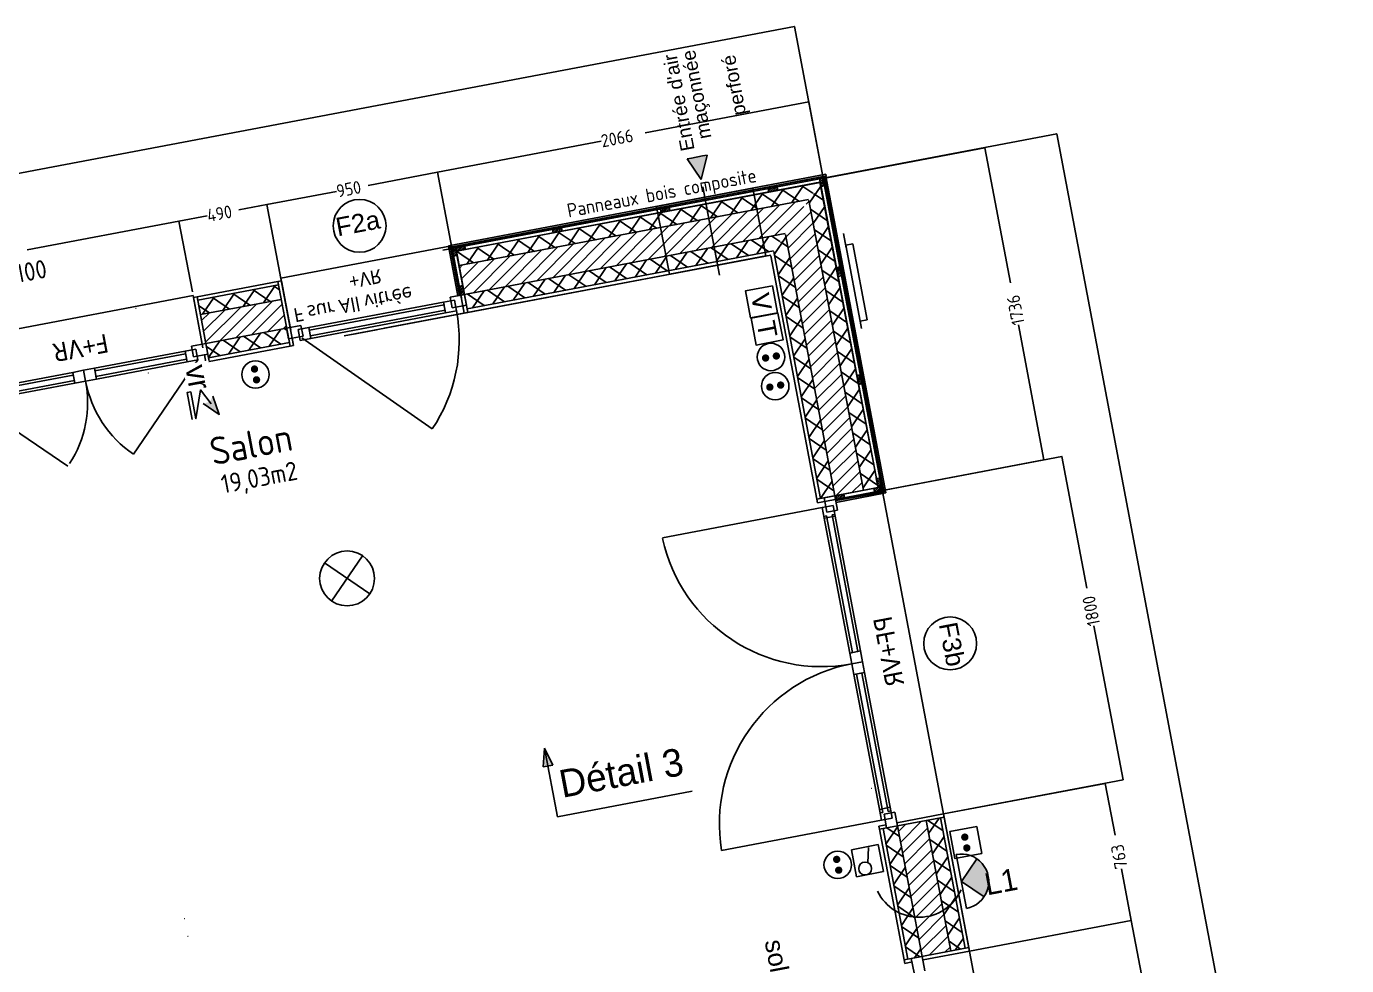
# Model space of a CAD drawing. Header units: centimetres. Extents: x 209280 to 319866, y -365283 to -277503.
# Drawn here: x 308997 to 316218, y -299090 to -293955 of the extents above; entities that cross this region are included whole.
import ezdxf

# ---------------------------------------------------------------- set-up
doc = ezdxf.new("R2010")
doc.units = ezdxf.units.CM
doc.layers.get('0').update_dxf_attribs({"color": 252})
for name, color, linetype, lineweight in [('0-PROJET-BOIS', 7, 'Continuous', 5), ('0-PROJET-DESSINS CRÉES', 7, 'Continuous', 9), ("0-PROJET-ENTREE D'AIR", 7, 'Continuous', 18), ('0-PROJET-Garde corps', 7, 'Continuous', 5), ('0-PROJET-MENUISERIES EXT', 7, 'Continuous', 5), ('0-PROJET-MUR BETON', 7, 'Continuous', 35), ('0-PROJET-TEXTE', 7, 'Continuous', 5), ('0-PROJET-TRAIT DE COUPE', 7, 'Continuous', 5), ('prlm-ELEC-CFA', 1, 'Continuous', 25), ('prlm-ELEC-CFO', 1, 'Continuous', 25)]:
    doc.layers.add(name, color=color, linetype=linetype, lineweight=lineweight)
doc.styles.add('Futura Std Book', font='')
doc.styles.add('Helvetica', font='arial.ttf')
doc.styles.add('Lucida Grande', font='')
doc.styles.add('prlm-elec-cfo', font='comic.ttf', dxfattribs={"height": 12})
doc.styles.get("Standard").update_dxf_attribs({"font": 'isocp.shx', "height": 100})
doc.styles.get('Futura Std Book').set_extended_font_data('Futura Std Book')
doc.styles.get('Lucida Grande').set_extended_font_data('Lucida Grande')

# ---------------------------------------------------------------- blocks, each defined once
blk = doc.blocks.new('xi.PC')
at = {"color": 0, "lineweight": 5}
blk.add_wipeout([(-7.5, -7.5), (7.5, -7.5), (7.5, 7.5), (-7.5, 7.5)], dxfattribs=at).dxf.layer = 'prlm-ELEC-CFO'
at = {"layer": 'prlm-ELEC-CFO', "color": 0, "linetype": 'ByBlock', "lineweight": 5, "const_width": 2}
for points in [[(-4, 0, 1), (-2, 0, 1)], [(2, 0, 1), (4, 0, 1)]]:
    blk.add_lwpolyline(points, format="xyb", close=True, dxfattribs=at)
at = {"layer": 'prlm-ELEC-CFO', "color": 0, "linetype": 'ByBlock', "lineweight": -2}
blk.add_circle((0, 0), 7.5, dxfattribs=at)
blk = doc.blocks.new('xi.VR')
at = {"layer": 'prlm-ELEC-CFO', "lineweight": 5}
blk.add_hatch(color=0, dxfattribs=at).paths.add_polyline_path([(-3, 6), (-0.1, 3.7), (0, 0), (7.5, 7.5)])
at = {"layer": 'prlm-ELEC-CFO', "color": 0}
for points in [[(-3, 6), (7.5, 7.5), (0, 0)], [(0.95, 4.23), (-7.5, 0), (7.5, -5.5), (-7.5, -5.5), (-7.5, -7.5), (7.5, -7.5)]]:
    blk.add_lwpolyline(points, dxfattribs=at)
blk = doc.blocks.new('xi.TEL')
at = {"layer": 'prlm-ELEC-CFA', "color": 0, "linetype": 'ByBlock', "lineweight": -2, "flags": 128}
blk.add_lwpolyline([(-7.5, 7.5), (7.5, 7.5), (7.5, -7.5), (-7.5, -7.5)], close=True, dxfattribs=at)
at = {"layer": 'prlm-ELEC-CFA', "color": 0, "linetype": 'ByBlock', "insert": (0, 0), "char_height": 10, "width": 11.36, "attachment_point": 5}
blk.add_mtext('{\\fVerdana|b0|i0|c0|p34;T}', dxfattribs=at)
blk = doc.blocks.new('xi.TV')
at = {"layer": 'prlm-ELEC-CFA', "color": 0, "linetype": 'ByBlock', "lineweight": -2, "flags": 128}
blk.add_lwpolyline([(-7.5, 7.5), (7.5, 7.5), (7.5, -7.5), (-7.5, -7.5)], close=True, dxfattribs=at)
at = {"layer": 'prlm-ELEC-CFA', "color": 0, "linetype": 'ByBlock', "insert": (0, 0), "char_height": 10, "width": 11.36, "attachment_point": 5}
blk.add_mtext('{\\fVerdana|b0|i0|c0|p34;V}', dxfattribs=at)
blk = doc.blocks.new('xi.LUM1')
at = {"layer": 'prlm-ELEC-CFO', "linetype": 'ByBlock', "lineweight": 5}
blk.add_hatch(color=0, dxfattribs=at).paths.add_polyline_path([(10.61, 10.61, 0.414214), (-10.61, 10.61), (0, 0)])
at = {"layer": 'prlm-ELEC-CFO', "color": 0, "linetype": 'ByBlock', "lineweight": -2, "flags": 128}
blk.add_lwpolyline([(15, 0, 1), (-15, 0)], format="xyb", close=True, dxfattribs=at)
at = {"layer": 'prlm-ELEC-CFO', "color": 0}
blk.add_lwpolyline([(-10.61, 10.61), (0, 0), (10.61, 10.61)], dxfattribs=at)
blk = doc.blocks.new('xi.PC-EXT')
at = {"layer": 'prlm-ELEC-CFO', "color": 0, "linetype": 'ByBlock', "lineweight": -2, "flags": 128}
blk.add_lwpolyline([(-7.5, 7.5), (7.5, 7.5), (7.5, -7.5), (-7.5, -7.5)], close=True, dxfattribs=at)
at = {"layer": 'prlm-ELEC-CFO', "color": 0, "linetype": 'ByBlock', "lineweight": 5, "const_width": 2}
for points in [[(-4, 0, 1), (-2, 0, 1)], [(2, 0, 1), (4, 0, 1)]]:
    blk.add_lwpolyline(points, format="xyb", close=True, dxfattribs=at)
blk = doc.blocks.new('xi.PTCE')
at = {"layer": 'prlm-ELEC-CFO', "color": 0}
for points in [[(-10.61, 10.61), (10.61, -10.61)], [(10.61, 10.61), (-10.61, -10.61)]]:
    blk.add_lwpolyline(points, dxfattribs=at)
at = {"layer": 'prlm-ELEC-CFO', "color": 0, "linetype": 'ByBlock'}
blk.add_circle((0, 0), 15, dxfattribs=at)

msp = doc.modelspace()

# ---------------------------------------------------------------- hatches: boundary and pattern name
at = {"layer": '0-PROJET-BOIS', "lineweight": 25}
for points in [[(313369.172, -294763.737), (313371.033, -294773.563), (311306.957, -295164.455), (311305.096, -295154.629)], [(313360.197, -294775.615), (313370.023, -294773.754), (313698.081, -296506.041), (313688.255, -296507.902)], [(311307.142, -295165.43), (311316.967, -295163.569), (311366.571, -295425.496), (311356.745, -295427.357)], [(313686.395, -296498.076), (313688.255, -296507.902), (313425.918, -296557.583), (313424.057, -296547.757)], [(313686.395, -296498.076), (313688.255, -296507.902), (313425.918, -296557.583), (313424.057, -296547.757)]]:
    msp.add_hatch(color=256, dxfattribs=at).paths.add_polyline_path(points)
at = {"layer": "0-PROJET-ENTREE D'AIR", "lineweight": 25}
msp.add_hatch(color=256, dxfattribs=at).paths.add_polyline_path([(312695.388, -294663.139), (312634.733, -294674.626), (312610.169, -294679.278), (312688.323, -294791.72), (312719.951, -294658.487)])
at = {"layer": '0-PROJET-TRAIT DE COUPE', "lineweight": 25}
msp.add_hatch(color=256, dxfattribs=at).paths.add_polyline_path([(311823.769, -298004.185), (311830.99, -297900.916), (311876.371, -297993.96)])

# ---------------------------------------------------------------- linework, layer by layer
at = {"lineweight": 25}
for p, q in [((313197.639, -293955.193), (313197.59, -293955.202)), ((313275.789, -294367.858), (313275.74, -294367.868)), ((314631.879, -294542.496), (314631.888, -294542.545)), ((314239.564, -294619.811), (314239.573, -294619.86)), ((311246.191, -294752.221), (311246.142, -294752.23)), ((311246.191, -294752.221), (311246.24, -294752.211)), ((310312.782, -294928.989), (310312.732, -294928.998)), ((310312.782, -294928.989), (310312.831, -294928.979)), ((309831.506, -295020.132), (309831.457, -295020.141)), ((309831.506, -295020.132), (309831.555, -295020.123)), ((309596.767, -295496.038), (309596.776, -295496.087)), ((309663.753, -295849.751), (309663.743, -295849.702)), ((309663.753, -295849.751), (309663.762, -295849.8)), ((313270.379, -296273.7), (313270.33, -296273.709)), ((314660.603, -296306.458), (314660.613, -296306.507)), ((314562.497, -296325.037), (314562.488, -296324.988)), ((313620.221, -298121.015), (313620.172, -298121.024)), ((314897.425, -298093.602), (314897.435, -298093.651)), ((314995.532, -298075.023), (314995.522, -298074.974)), ((309862.508, -298832.646), (309862.557, -298832.636)), ((315039.418, -298843.383), (315039.409, -298843.333)), ((315039.418, -298843.383), (315039.427, -298843.432)), ((309881.087, -298930.752), (309881.038, -298930.761))]:
    msp.add_line(p, q, dxfattribs=at)
for centre in [(313197.639, -293955.193), (313275.789, -294367.858), (314631.879, -294542.496), (314239.564, -294619.811), (311246.191, -294752.221), (311246.191, -294752.221), (310312.782, -294928.989), (310312.782, -294928.989), (309831.506, -295020.132), (309831.506, -295020.132), (309596.767, -295496.038), (309663.753, -295849.751), (309663.753, -295849.751), (313270.379, -296273.7), (314660.603, -296306.458), (314562.497, -296325.037), (313620.221, -298121.015), (314897.425, -298093.602), (314995.532, -298075.023), (309862.508, -298832.646), (315039.418, -298843.383), (315039.418, -298843.383), (309881.087, -298930.752)]:
    msp.add_circle(centre, 0.025, dxfattribs=at)
at = {"layer": '0-PROJET-BOIS', "lineweight": 25}
for p, q in [((311305.096, -295154.629), (313369.172, -294763.737)), ((313371.033, -294773.563), (311306.957, -295164.455)), ((311307.142, -295165.43), (313365.289, -294774.438)), ((313333.721, -294781.214), (313360.25, -294776.191)), ((313343.025, -294830.341), (313333.721, -294781.214)), ((313335.064, -294788.306), (313344.127, -294779.244)), ((313336.657, -294796.714), (313356.463, -294776.908)), ((313338.249, -294805.122), (313361.353, -294782.017)), ((313339.841, -294813.529), (313362.946, -294790.425)), ((313341.433, -294821.937), (313364.538, -294798.833)), ((313360.197, -294775.615), (313370.023, -294773.754)), ((313688.255, -296507.902), (313360.197, -294775.615)), ((313360.25, -294776.191), (313369.553, -294825.317)), ((313365.289, -294774.438), (313687.147, -296502.047)), ((313369.172, -294763.737), (313371.033, -294773.563)), ((313370.023, -294773.754), (313698.081, -296506.041)), ((313337.243, -294807.655), (311348.947, -295184.568)), ((313052.438, -294834.484), (313101.565, -294825.18)), ((313057.462, -294861.012), (313052.438, -294834.484)), ((313053.465, -294839.906), (313060.394, -294832.977)), ((313055.057, -294848.314), (313072.73, -294830.641)), ((313056.649, -294856.721), (313085.066, -294828.304)), ((313106.589, -294851.708), (313057.462, -294861.012)), ((313063.503, -294859.868), (313097.402, -294825.968)), ((313075.839, -294857.532), (313102.62, -294830.751)), ((313088.175, -294855.196), (313104.212, -294839.159)), ((313100.511, -294852.859), (313105.804, -294847.566)), ((313101.565, -294825.18), (313106.589, -294851.708)), ((313654.842, -296476.572), (313337.243, -294807.655)), ((313369.553, -294825.317), (313343.025, -294830.341)), ((313343.03, -294830.34), (313366.13, -294807.241)), ((313355.367, -294828.004), (313367.722, -294815.648)), ((313367.703, -294825.668), (313369.315, -294824.056)), ((312462.916, -294946.126), (312512.043, -294936.823)), ((312467.94, -294972.655), (312462.916, -294946.126)), ((312463.605, -294949.765), (312468.256, -294945.115)), ((312465.198, -294958.173), (312480.592, -294942.779)), ((312466.79, -294966.581), (312492.928, -294940.443)), ((312471.364, -294972.006), (312505.264, -294938.107)), ((312483.701, -294969.67), (312512.76, -294940.61)), ((312496.037, -294967.334), (312514.353, -294949.018)), ((312512.043, -294936.823), (312517.067, -294963.351)), ((312517.067, -294963.351), (312467.94, -294972.655)), ((312508.373, -294964.998), (312515.945, -294957.426)), ((311873.394, -295057.769), (311922.521, -295048.466)), ((311878.418, -295084.298), (311873.394, -295057.769)), ((311873.746, -295059.625), (311876.117, -295057.254)), ((311875.338, -295068.033), (311888.453, -295054.917)), ((311876.93, -295076.44), (311900.79, -295052.581)), ((311927.545, -295074.994), (311878.418, -295084.298)), ((311879.226, -295084.145), (311913.126, -295050.245)), ((311891.562, -295081.808), (311922.901, -295050.47)), ((311903.899, -295079.472), (311924.493, -295058.878)), ((311916.235, -295077.136), (311926.085, -295067.285)), ((311922.521, -295048.466), (311927.545, -295074.994)), ((314800.063, -302416.343), (313407.381, -295062.386)), ((311306.957, -295164.455), (311305.096, -295154.629)), ((311307.142, -295165.43), (311316.967, -295163.569)), ((311356.745, -295427.357), (311307.142, -295165.43)), ((311356.745, -295427.357), (311307.142, -295165.43)), ((311316.967, -295163.569), (311366.571, -295425.496)), ((311317.9, -295162.968), (311344.428, -295157.944)), ((311327.203, -295212.095), (311317.9, -295162.968)), ((311318.298, -295165.073), (311320.988, -295162.383)), ((311319.891, -295173.48), (311333.324, -295160.047)), ((311321.483, -295181.888), (311344.587, -295158.784)), ((311344.428, -295157.944), (311393.555, -295148.64)), ((311344.428, -295157.944), (311353.732, -295207.071)), ((311349.452, -295184.473), (311344.428, -295157.944)), ((311344.587, -295158.784), (311345.66, -295157.711)), ((311346.18, -295167.191), (311357.996, -295155.375)), ((311347.772, -295175.599), (311370.333, -295153.038)), ((311349.364, -295184.007), (311382.669, -295150.702)), ((311361.105, -295182.266), (311393.742, -295149.629)), ((311373.441, -295179.93), (311395.334, -295158.036)), ((311385.778, -295177.593), (311396.927, -295166.444)), ((311393.555, -295148.64), (311398.579, -295175.169)), ((311323.075, -295190.296), (311346.18, -295167.191)), ((311324.667, -295198.704), (311347.772, -295175.599)), ((311326.26, -295207.111), (311349.364, -295184.007)), ((311353.732, -295207.071), (311327.203, -295212.095)), ((311332.228, -295211.143), (311350.956, -295192.415)), ((311344.564, -295208.807), (311352.549, -295200.822)), ((311348.947, -295184.568), (311392.594, -295420.568)), ((311398.579, -295175.169), (311349.452, -295184.473)), ((311398.114, -295175.257), (311398.519, -295174.852)), ((313427.01, -295273.521), (313453.539, -295268.497)), ((313436.314, -295322.648), (313427.01, -295273.521)), ((313427.462, -295275.908), (313430.513, -295272.858)), ((313429.054, -295284.316), (313442.849, -295270.521)), ((313430.647, -295292.724), (313453.751, -295269.619)), ((313432.239, -295301.132), (313455.343, -295278.027)), ((313433.831, -295309.539), (313456.936, -295286.435)), ((313435.423, -295317.947), (313458.528, -295294.843)), ((313441.753, -295321.618), (313460.12, -295303.25)), ((313453.539, -295268.497), (313462.842, -295317.624)), ((311357.267, -295376.37), (311383.795, -295371.346)), ((311366.571, -295425.496), (311357.267, -295376.37)), ((311358.817, -295384.554), (311369.275, -295374.096)), ((311360.409, -295392.962), (311381.612, -295371.759)), ((311362.001, -295401.369), (311385.106, -295378.265)), ((311383.795, -295371.346), (311393.099, -295420.473)), ((313462.842, -295317.624), (313436.314, -295322.648)), ((313454.089, -295319.282), (313461.712, -295311.658)), ((311392.594, -295420.568), (311356.745, -295427.357)), ((311366.571, -295425.496), (311356.745, -295427.357)), ((311363.594, -295409.777), (311386.698, -295386.673)), ((311365.186, -295418.185), (311388.29, -295395.081)), ((311393.099, -295420.473), (311366.571, -295425.496)), ((311368.179, -295425.192), (311389.883, -295403.488)), ((311380.515, -295422.856), (311391.475, -295411.896)), ((311392.851, -295420.519), (311393.067, -295420.304)), ((313538.653, -295863.043), (313565.181, -295858.019)), ((313538.653, -295863.043), (313565.181, -295858.019)), ((313547.957, -295912.17), (313538.653, -295863.043)), ((313547.957, -295912.17), (313538.653, -295863.043)), ((313538.92, -295864.451), (313540.719, -295862.651)), ((313538.92, -295864.451), (313540.719, -295862.651)), ((313540.512, -295872.859), (313553.055, -295860.315)), ((313540.512, -295872.859), (313553.055, -295860.315)), ((313542.104, -295881.267), (313565.209, -295858.162)), ((313542.104, -295881.267), (313565.209, -295858.162)), ((313543.696, -295889.674), (313566.801, -295866.57)), ((313543.696, -295889.674), (313566.801, -295866.57)), ((313545.289, -295898.082), (313568.393, -295874.978)), ((313545.289, -295898.082), (313568.393, -295874.978)), ((313546.881, -295906.49), (313569.985, -295883.385)), ((313546.881, -295906.49), (313569.985, -295883.385)), ((313565.181, -295858.019), (313574.485, -295907.146)), ((313565.181, -295858.019), (313574.485, -295907.146)), ((313574.485, -295907.146), (313547.957, -295912.17)), ((313574.485, -295907.146), (313547.957, -295912.17)), ((313551.959, -295911.412), (313571.578, -295891.793)), ((313551.959, -295911.412), (313571.578, -295891.793)), ((313564.295, -295909.075), (313573.17, -295900.201)), ((313564.295, -295909.075), (313573.17, -295900.201)), ((313645.539, -296427.445), (313672.067, -296422.421)), ((313645.539, -296427.445), (313672.067, -296422.421)), ((313654.842, -296476.572), (313645.539, -296427.445)), ((313654.842, -296476.572), (313645.539, -296427.445)), ((313645.6, -296427.77), (313646.016, -296427.355)), ((313645.6, -296427.77), (313646.016, -296427.355)), ((313647.193, -296436.178), (313658.352, -296425.018)), ((313647.193, -296436.178), (313658.352, -296425.018)), ((313648.785, -296444.586), (313670.689, -296422.682)), ((313648.785, -296444.586), (313670.689, -296422.682)), ((313650.377, -296452.994), (313673.481, -296429.889)), ((313650.377, -296452.994), (313673.481, -296429.889)), ((313651.969, -296461.401), (313675.074, -296438.297)), ((313651.969, -296461.401), (313675.074, -296438.297)), ((313653.562, -296469.809), (313676.666, -296446.705)), ((313653.562, -296469.809), (313676.666, -296446.705)), ((313657.256, -296476.115), (313678.258, -296455.113)), ((313657.256, -296476.115), (313678.258, -296455.113)), ((313669.592, -296473.778), (313679.85, -296463.52)), ((313669.592, -296473.778), (313679.85, -296463.52)), ((313672.067, -296422.421), (313681.371, -296471.548)), ((313672.067, -296422.421), (313681.371, -296471.548)), ((313419.034, -296521.229), (313654.842, -296476.572)), ((313419.034, -296521.229), (313468.16, -296511.925)), ((313419.034, -296521.229), (313468.16, -296511.925)), ((313424.057, -296547.757), (313419.034, -296521.229)), ((313424.057, -296547.757), (313419.034, -296521.229)), ((313424.057, -296547.757), (313419.034, -296521.229)), ((313419.528, -296523.842), (313422.868, -296520.503)), ((313419.528, -296523.842), (313422.868, -296520.503)), ((313421.121, -296532.25), (313435.204, -296518.167)), ((313421.121, -296532.25), (313435.204, -296518.167)), ((313422.713, -296540.658), (313447.54, -296515.83)), ((313422.713, -296540.658), (313447.54, -296515.83)), ((313424.057, -296547.757), (313686.395, -296498.076)), ((313424.057, -296547.757), (313686.395, -296498.076)), ((313687.147, -296502.047), (313424.057, -296547.757)), ((313473.184, -296538.454), (313424.057, -296547.757)), ((313473.184, -296538.454), (313424.057, -296547.757)), ((313688.255, -296507.902), (313425.918, -296557.583)), ((313688.255, -296507.902), (313425.918, -296557.583)), ((313425.977, -296547.394), (313459.877, -296513.494)), ((313425.977, -296547.394), (313459.877, -296513.494)), ((313438.313, -296545.058), (313468.683, -296514.687)), ((313438.313, -296545.058), (313468.683, -296514.687)), ((313450.649, -296542.722), (313470.276, -296523.095)), ((313450.649, -296542.722), (313470.276, -296523.095)), ((313462.985, -296540.385), (313471.868, -296531.503)), ((313462.985, -296540.385), (313471.868, -296531.503)), ((313468.16, -296511.925), (313473.184, -296538.454)), ((313468.16, -296511.925), (313473.184, -296538.454)), ((313632.244, -296480.851), (313681.371, -296471.548)), ((313632.244, -296480.851), (313681.371, -296471.548)), ((313637.268, -296507.38), (313632.244, -296480.851)), ((313637.268, -296507.38), (313632.244, -296480.851)), ((313632.288, -296481.083), (313632.584, -296480.787)), ((313632.288, -296481.083), (313632.584, -296480.787)), ((313633.88, -296489.491), (313644.92, -296478.451)), ((313633.88, -296489.491), (313644.92, -296478.451)), ((313635.472, -296497.899), (313657.256, -296476.115)), ((313635.472, -296497.899), (313657.256, -296476.115)), ((313637.064, -296506.306), (313669.592, -296473.778)), ((313637.064, -296506.306), (313669.592, -296473.778)), ((313686.395, -296498.076), (313637.268, -296507.38)), ((313686.395, -296498.076), (313637.268, -296507.38)), ((313648.029, -296505.342), (313681.443, -296471.928)), ((313648.029, -296505.342), (313681.443, -296471.928)), ((313681.371, -296471.548), (313654.842, -296476.572)), ((313681.371, -296471.548), (313654.842, -296476.572)), ((313660.365, -296503.006), (313683.035, -296480.336)), ((313660.365, -296503.006), (313683.035, -296480.336)), ((313672.701, -296500.67), (313684.627, -296488.744)), ((313672.701, -296500.67), (313684.627, -296488.744)), ((313681.371, -296471.548), (313686.395, -296498.076)), ((313681.371, -296471.548), (313686.395, -296498.076)), ((313685.037, -296498.333), (313686.219, -296497.151)), ((313685.037, -296498.333), (313686.219, -296497.151)), ((313686.395, -296498.076), (313688.255, -296507.902)), ((313686.395, -296498.076), (313688.255, -296507.902)), ((313698.081, -296506.041), (313688.255, -296507.902)), ((313425.918, -296557.583), (313424.057, -296547.757)), ((313425.918, -296557.583), (313424.057, -296547.757))]:
    msp.add_line(p, q, dxfattribs=at)
at = {"layer": '0-PROJET-DESSINS CRÉES', "lineweight": 25}
for p, q in [((313407.33, -295062.395), (313355.23, -294787.285)), ((311325.07, -295168.735), (311344.72, -295165.013)), ((311372.89, -295421.246), (311325.07, -295168.735)), ((310391.66, -295345.502), (310372.01, -295349.224)), ((310439.481, -295598.014), (310391.66, -295345.502)), ((309910.888, -295436.55), (309930.539, -295432.829)), ((309959.267, -295692.01), (309910.888, -295436.55)), ((311392.055, -295522.448), (311384.613, -295483.146)), ((311411.706, -295518.726), (311392.055, -295522.448)), ((310458.646, -295699.215), (310451.203, -295659.914)), ((310438.995, -295702.937), (310458.646, -295699.215)), ((309974.152, -295770.613), (309970.431, -295750.962)), ((309977.874, -295790.263), (309970.431, -295750.962)), ((309997.525, -295786.542), (309977.874, -295790.263)), ((313422.755, -296540.88), (313678.214, -296492.501)), ((313678.214, -296492.501), (313674.493, -296472.85)), ((313320.78, -296539.836), (313324.501, -296559.487)), ((313324.501, -296559.487), (313363.803, -296552.044)), ((313757.683, -298309.445), (314013.143, -298261.066)), ((314013.143, -298261.066), (314016.333, -298277.911)), ((313659.43, -298328.052), (313698.731, -298320.609)), ((313662.62, -298344.897), (313659.43, -298328.052)), ((314155.135, -299010.847), (314151.414, -298991.196)), ((313797.701, -299058.182), (313801.422, -299077.832)), ((313902.623, -299058.667), (314155.135, -299010.847)), ((313801.422, -299077.832), (313840.724, -299070.39))]:
    msp.add_line(p, q, dxfattribs=at)
at = {"layer": "0-PROJET-ENTREE D'AIR", "lineweight": 25}
for p, q in [((312688.323, -294791.72), (312719.951, -294658.487)), ((312719.951, -294658.487), (312695.388, -294663.139)), ((312634.733, -294674.626), (312610.169, -294679.278)), ((312610.169, -294679.278), (312688.323, -294791.72)), ((312695.388, -294663.139), (312634.733, -294674.626)), ((312443.61, -294939.841), (312970.25, -294840.106)), ((312443.61, -294939.841), (312970.25, -294840.106)), ((312787.455, -295315.181), (312695.971, -294832.104)), ((312970.25, -294840.106), (313040.356, -295210.295)), ((312970.25, -294840.106), (313040.356, -295210.295)), ((312513.716, -295310.029), (312443.61, -294939.841)), ((312513.716, -295310.029), (312443.61, -294939.841)), ((312787.455, -295315.181), (312706.93, -294889.973)), ((313040.356, -295210.295), (312513.716, -295310.029)), ((313040.356, -295210.295), (312513.716, -295310.029))]:
    msp.add_line(p, q, dxfattribs=at)
at = {"layer": '0-PROJET-Garde corps', "lineweight": 25}
for p, q in [((313480.455, -295165.774), (313465.57, -295087.171)), ((313478.011, -295150.787), (313517.313, -295143.344)), ((313556.85, -295567.09), (313478.011, -295150.787)), ((313517.313, -295143.344), (313596.152, -295559.647)), ((313494.356, -295237.093), (313492.495, -295227.268)), ((313510.984, -295324.9), (313509.124, -295315.074)), ((313527.613, -295412.706), (313525.752, -295402.881)), ((313544.242, -295500.512), (313542.381, -295490.687)), ((313596.152, -295559.647), (313556.85, -295567.09)), ((313564.253, -295606.179), (313556.85, -295567.09))]:
    msp.add_line(p, q, dxfattribs=at)
at = {"layer": '0-PROJET-MENUISERIES EXT', "lineweight": 25}
for p, q in [((310388.869, -295330.764), (311322.279, -295153.997)), ((311322.279, -295153.997), (311376.239, -295438.932)), ((310442.83, -295615.7), (310388.869, -295330.764)), ((309909.027, -295426.725), (308042.209, -295780.261)), ((309962.988, -295711.66), (309909.027, -295426.725)), ((311337.868, -295451.288), (311278.916, -295462.452)), ((311393.099, -295420.473), (311314.496, -295435.358)), ((311314.496, -295435.358), (311325.66, -295494.31)), ((311349.033, -295510.24), (311337.868, -295451.288)), ((311404.263, -295479.425), (311393.099, -295420.473)), ((311278.916, -295462.452), (310542.014, -295602.005)), ((310544.805, -295616.743), (311281.707, -295477.19)), ((311287.289, -295506.666), (310550.387, -295646.22)), ((310553.178, -295660.958), (311290.08, -295521.404)), ((311281.707, -295477.19), (311278.916, -295462.452)), ((311278.916, -295462.452), (311290.08, -295521.404)), ((311290.08, -295521.404), (311287.289, -295506.666)), ((311290.08, -295521.404), (311349.033, -295510.24)), ((311325.66, -295494.31), (311404.263, -295479.425)), ((310498.991, -295589.798), (310420.388, -295604.683)), ((310510.155, -295648.75), (310498.991, -295589.798)), ((310420.388, -295604.683), (310431.552, -295663.635)), ((310431.552, -295663.635), (310510.155, -295648.75)), ((310542.014, -295602.005), (310483.062, -295613.17)), ((310483.062, -295613.17), (310494.226, -295672.122)), ((310494.226, -295672.122), (310553.178, -295660.958)), ((310502.803, -295657.581), (311216.16, -296155.599)), ((310542.014, -295602.005), (310544.805, -295616.743)), ((310553.178, -295660.958), (310542.014, -295602.005)), ((310550.387, -295646.22), (310553.178, -295660.958)), ((309368.937, -295824.161), (309864.735, -295730.268)), ((309864.735, -295730.268), (309923.687, -295719.103)), ((309875.899, -295789.22), (309864.735, -295730.268)), ((309864.735, -295730.268), (309867.526, -295745.006)), ((309900.315, -295703.174), (309978.917, -295688.288)), ((309911.479, -295762.126), (309900.315, -295703.174)), ((309923.687, -295719.103), (309934.851, -295778.056)), ((309978.917, -295688.288), (309990.082, -295747.241)), ((309867.526, -295745.006), (309371.728, -295838.899)), ((309377.31, -295868.375), (309873.108, -295774.482)), ((309875.899, -295789.22), (309380.101, -295883.113)), ((309583.08, -296294.19), (309934.851, -295778.056)), ((309873.108, -295774.482), (309875.899, -295789.22)), ((309934.851, -295778.056), (309875.899, -295789.22)), ((309990.082, -295747.241), (309911.479, -295762.126)), ((308753.981, -295940.621), (309251.033, -295846.49)), ((309253.824, -295861.228), (308756.772, -295955.359)), ((309251.033, -295846.49), (309309.985, -295835.325)), ((309262.197, -295905.442), (309251.033, -295846.49)), ((309251.033, -295846.49), (309253.824, -295861.228)), ((309309.985, -295835.325), (309368.937, -295824.161)), ((309321.149, -295894.278), (309309.985, -295835.325)), ((309309.985, -295835.325), (309321.149, -295894.278)), ((309380.101, -295883.113), (309321.149, -295894.278)), ((309368.937, -295824.161), (309380.101, -295883.113)), ((309371.728, -295838.899), (309368.937, -295824.161)), ((309380.101, -295883.113), (309377.31, -295868.375)), ((308762.354, -295984.835), (309259.406, -295890.704)), ((309262.197, -295905.442), (308765.145, -295999.573)), ((309259.406, -295890.704), (309262.197, -295905.442)), ((309321.149, -295894.278), (309262.197, -295905.442)), ((309223.98, -296360.358), (308709.956, -296010.024)), ((313419.034, -296521.229), (313360.081, -296532.393)), ((313360.081, -296532.393), (313374.967, -296610.996)), ((313433.919, -296599.832), (313419.034, -296521.229)), ((312475.374, -296751.356), (313349.831, -296585.752)), ((313408.686, -296574.077), (313349.734, -296585.241)), ((313349.734, -296585.241), (313360.898, -296644.194)), ((313374.967, -296610.996), (313433.919, -296599.832)), ((313419.851, -296633.029), (313408.686, -296574.077)), ((313373.776, -296631.577), (313359.038, -296634.368)), ((313359.038, -296634.368), (313500.452, -297381.096)), ((313360.898, -296644.194), (313419.851, -296633.029)), ((313515.19, -297378.305), (313373.776, -296631.577)), ((313417.99, -296623.204), (313403.252, -296625.995)), ((313403.252, -296625.995), (313544.666, -297372.723)), ((313559.404, -297369.932), (313417.99, -296623.204)), ((313559.404, -297369.932), (313500.452, -297381.096)), ((313500.452, -297381.096), (313515.19, -297378.305)), ((313500.452, -297381.096), (313511.616, -297440.048)), ((313544.666, -297372.723), (313559.404, -297369.932)), ((313570.568, -297428.884), (313559.404, -297369.932)), ((313511.616, -297440.048), (313570.568, -297428.884)), ((313570.568, -297428.884), (313511.616, -297440.048)), ((313511.616, -297440.048), (313522.781, -297499)), ((313581.733, -297487.836), (313570.568, -297428.884)), ((313522.781, -297499), (313581.733, -297487.836)), ((313537.519, -297496.209), (313522.781, -297499)), ((313522.781, -297499), (313666.056, -298255.553)), ((313680.794, -298252.762), (313537.519, -297496.209)), ((313581.733, -297487.836), (313566.995, -297490.627)), ((313566.995, -297490.627), (313710.27, -298247.18)), ((313725.008, -298244.389), (313581.733, -297487.836)), ((313721.286, -298224.738), (313662.334, -298235.902)), ((313662.334, -298235.902), (313673.498, -298294.855)), ((313666.056, -298255.553), (313680.794, -298252.762)), ((313746.519, -298250.493), (313687.567, -298261.657)), ((313687.567, -298261.657), (313701.921, -298337.454)), ((313710.27, -298247.18), (313725.008, -298244.389)), ((313732.451, -298283.69), (313721.286, -298224.738)), ((313760.873, -298326.289), (313746.519, -298250.493)), ((313673.498, -298294.855), (312799.041, -298460.458)), ((313673.498, -298294.855), (313732.451, -298283.69)), ((313701.921, -298337.454), (313760.873, -298326.289)), ((313895.954, -299039.575), (313837.002, -299050.739)), ((313837.002, -299050.739), (313851.888, -299129.342)), ((313910.84, -299118.178), (313895.954, -299039.575))]:
    msp.add_line(p, q, dxfattribs=at)
for centre, radius, start, end in [((310494.226, -295672.122), 870, 326.1898921, 10.7236014), ((308709.956, -296010.024), 622.057, 327.3628235, 10.7236014), ((309934.851, -295778.056), 624.61, 190.7236014, 235.7236014), ((313346.013, -296565.591), 890, 192.3017327, 280.7236014), ((313677.22, -298314.505), 890, 100.7236014, 189.4362725)]:
    msp.add_arc(centre, radius, start, end, dxfattribs=at)
at = {"layer": '0-PROJET-MUR BETON', "lineweight": 25}
for p, q in [((311344.72, -295165.013), (313354.668, -294784.372)), ((311618.627, -295113.141), (313354.668, -294784.372)), ((313355.688, -294789.423), (313674.493, -296472.85)), ((313355.688, -294789.423), (313674.493, -296472.85)), ((311348.442, -295184.664), (313338.745, -294807.743)), ((312961.583, -294960.591), (313025.3, -294867.103)), ((313110.207, -294932.445), (313016.718, -294868.728)), ((313072.744, -294939.54), (313136.461, -294846.051)), ((313221.368, -294911.394), (313127.88, -294847.676)), ((313183.905, -294918.488), (313247.622, -294825)), ((313298.345, -294867.043), (313239.041, -294826.625)), ((313278.867, -294921.205), (313342.584, -294827.717)), ((313301.363, -294869.1), (313357.692, -294907.491)), ((313339.757, -294812.788), (313654.842, -296476.572)), ((311363.328, -295263.267), (313275.056, -294901.226)), ((311363.328, -295263.267), (313275.056, -294901.226)), ((312628.099, -295023.746), (312691.816, -294930.258)), ((312776.723, -294995.6), (312683.235, -294931.883)), ((312739.26, -295002.695), (312802.977, -294909.206)), ((312887.884, -294974.548), (312794.396, -294910.831)), ((312829.457, -295148.457), (313030.344, -294947.569)), ((312850.421, -294981.643), (312914.139, -294888.154)), ((312999.046, -294953.497), (312905.557, -294889.78)), ((312916.153, -295132.039), (313117.041, -294931.151)), ((313002.85, -295115.62), (313203.738, -294914.732)), ((313089.547, -295099.202), (313248.407, -294940.341)), ((313262.182, -294926.566), (313277.064, -294911.684)), ((313276.035, -294906.249), (313576.239, -296491.458)), ((313276.035, -294906.249), (313576.239, -296491.458)), ((313299.919, -295032.366), (313363.636, -294938.878)), ((312183.454, -295107.952), (312247.171, -295014.464)), ((312332.078, -295079.806), (312238.589, -295016.089)), ((312294.615, -295086.901), (312358.332, -294993.412)), ((312443.239, -295058.755), (312349.751, -294995.037)), ((312405.776, -295065.849), (312469.493, -294972.361)), ((312554.401, -295037.703), (312460.912, -294973.986)), ((312482.67, -295214.131), (312683.557, -295013.243)), ((312516.937, -295044.798), (312580.655, -294951.309)), ((312569.367, -295197.713), (312770.254, -294996.825)), ((312665.562, -295016.651), (312572.073, -294952.934)), ((312656.063, -295181.294), (312856.951, -294980.406)), ((312742.76, -295164.876), (312943.648, -294963.988)), ((313151.339, -295107.687), (313288.254, -294970.772)), ((313285.255, -294954.936), (313378.744, -295018.653)), ((311393.099, -295420.473), (313147.677, -295088.193)), ((311849.97, -295171.107), (311913.687, -295077.619)), ((311998.594, -295142.961), (311905.106, -295079.244)), ((311961.131, -295150.056), (312024.848, -295056.567)), ((312109.755, -295121.909), (312016.267, -295058.192)), ((312072.292, -295129.004), (312136.01, -295035.515)), ((312220.917, -295100.858), (312127.428, -295037.141)), ((312135.883, -295279.805), (312336.771, -295078.917)), ((312222.58, -295263.387), (312423.467, -295062.499)), ((312309.276, -295246.968), (312510.164, -295046.08)), ((312395.973, -295230.55), (312596.861, -295029.662)), ((313148.59, -295093.171), (313419.034, -296521.229)), ((313162.529, -295166.776), (313299.444, -295029.86)), ((313173.719, -295225.864), (313310.634, -295088.949)), ((313306.306, -295066.097), (313399.795, -295129.814)), ((313320.97, -295143.528), (313384.687, -295050.039)), ((311344.72, -295165.013), (311274.739, -295178.266)), ((311411.706, -295518.726), (311344.72, -295165.013)), ((311405.325, -295255.313), (311469.042, -295161.825)), ((311553.949, -295227.167), (311460.46, -295163.45)), ((311516.486, -295234.262), (311580.203, -295140.773)), ((311665.11, -295206.116), (311571.622, -295142.398)), ((311627.647, -295213.21), (311691.364, -295119.722)), ((311776.272, -295185.064), (311682.783, -295121.347)), ((311702.4, -295361.898), (311903.287, -295161.01)), ((311738.808, -295192.159), (311802.526, -295098.67)), ((311789.096, -295345.479), (311989.984, -295144.591)), ((311887.433, -295164.012), (311793.944, -295100.295)), ((311875.793, -295329.061), (312076.681, -295128.173)), ((311962.49, -295312.642), (312163.377, -295111.754)), ((312049.186, -295296.224), (312250.074, -295095.336)), ((312834.866, -295228.855), (312741.378, -295165.137)), ((312770.431, -295241.057), (312834.148, -295147.569)), ((312946.028, -295207.803), (312852.539, -295144.086)), ((312881.592, -295220.006), (312945.31, -295126.517)), ((313057.189, -295186.751), (312963.7, -295123.034)), ((312992.754, -295198.954), (313056.471, -295105.466)), ((313118.172, -295131.501), (313074.862, -295101.983)), ((313087.716, -295201.671), (313151.433, -295108.182)), ((313121.097, -295133.494), (313161.432, -295160.985)), ((313184.909, -295284.952), (313321.824, -295148.037)), ((313342.022, -295254.689), (313405.739, -295161.2)), ((310953.248, -295605.548), (313068.065, -295205.047)), ((311442.788, -295248.219), (311349.299, -295184.502)), ((311350.229, -295194.102), (311357.881, -295182.876)), ((311388.261, -295394.924), (311556.501, -295226.684)), ((311407.985, -295499.075), (313083.987, -295181.676)), ((311411.706, -295518.726), (313068.065, -295205.047)), ((311442.31, -295411.153), (311643.197, -295210.265)), ((311529.006, -295394.735), (311729.894, -295193.847)), ((311615.703, -295378.316), (311816.591, -295177.428)), ((312325.786, -295325.264), (312389.503, -295231.775)), ((312501.383, -295292.009), (312407.894, -295228.292)), ((312436.947, -295304.212), (312500.664, -295210.723)), ((312612.544, -295270.958), (312519.055, -295207.241)), ((312548.108, -295283.16), (312611.826, -295189.672)), ((312723.705, -295249.906), (312630.217, -295186.189)), ((312659.27, -295262.109), (312722.987, -295168.62)), ((313068.937, -295209.997), (313320.78, -296539.836)), ((313068.937, -295209.997), (313320.78, -296539.836)), ((313084.867, -295186.632), (313340.431, -296536.115)), ((313088.995, -295208.429), (313182.484, -295272.146)), ((313108.767, -295312.832), (313172.484, -295219.344)), ((313196.099, -295344.04), (313333.014, -295207.125)), ((313327.358, -295177.258), (313420.847, -295240.975)), ((311365.881, -295276.748), (311383.107, -295259.521)), ((311377.071, -295335.836), (311469.804, -295243.102)), ((311992.302, -295388.418), (312056.019, -295294.93)), ((312167.899, -295355.164), (312074.41, -295291.447)), ((312103.463, -295367.367), (312167.181, -295273.878)), ((312279.06, -295334.112), (312185.571, -295270.395)), ((312214.625, -295346.315), (312278.342, -295252.827)), ((312390.221, -295313.061), (312296.733, -295249.344)), ((313207.289, -295403.128), (313344.204, -295266.213)), ((313348.41, -295288.419), (313441.898, -295352.137)), ((313363.073, -295365.85), (313426.791, -295272.362)), ((309930.539, -295432.829), (310372.01, -295349.224)), ((309930.539, -295432.829), (310372.01, -295349.224)), ((309934.26, -295452.48), (310375.731, -295368.875)), ((310293.712, -295465.829), (310357.429, -295372.341)), ((310380.822, -295395.758), (310348.848, -295373.966)), ((310438.995, -295702.937), (310372.01, -295349.224)), ((311547.657, -295472.625), (311611.374, -295379.136)), ((311723.254, -295439.37), (311629.765, -295375.653)), ((311658.818, -295451.573), (311722.535, -295358.084)), ((311834.415, -295418.319), (311740.926, -295354.602)), ((311769.979, -295430.521), (311833.697, -295337.033)), ((311945.576, -295397.267), (311852.088, -295333.55)), ((311881.141, -295409.47), (311944.858, -295315.981)), ((312056.737, -295376.216), (311963.249, -295312.498)), ((313110.047, -295319.59), (313203.536, -295383.308)), ((313129.819, -295423.994), (313193.536, -295330.505)), ((313218.479, -295462.216), (313355.394, -295325.301)), ((313384.125, -295477.012), (313447.842, -295383.523)), ((309997.525, -295786.542), (309930.539, -295432.829)), ((309949.146, -295531.083), (310390.617, -295447.477)), ((309949.146, -295531.083), (310390.617, -295447.477)), ((309960.228, -295528.984), (310023.945, -295435.495)), ((310108.852, -295500.838), (310015.364, -295437.12)), ((310071.389, -295507.932), (310135.106, -295414.444)), ((310220.014, -295479.786), (310126.525, -295416.069)), ((310182.55, -295486.881), (310246.268, -295393.392)), ((310331.175, -295458.734), (310237.686, -295395.017)), ((311500.931, -295481.473), (311407.442, -295417.756)), ((311436.496, -295493.676), (311500.213, -295400.188)), ((311612.092, -295460.422), (311518.604, -295396.705)), ((313131.099, -295430.752), (313224.587, -295494.469)), ((313150.87, -295535.155), (313214.587, -295441.666)), ((313229.669, -295521.305), (313366.584, -295384.389)), ((313240.859, -295580.393), (313377.774, -295443.478)), ((313369.461, -295399.581), (313462.95, -295463.298)), ((309997.691, -295521.889), (309939.953, -295482.538)), ((309955.188, -295562.989), (309995.96, -295522.217)), ((309966.378, -295622.077), (310082.657, -295505.798)), ((309977.568, -295681.165), (310169.354, -295489.38)), ((310055.163, -295673.849), (310256.05, -295472.961)), ((310141.86, -295657.431), (310342.747, -295456.543)), ((310228.556, -295641.012), (310395.628, -295473.94)), ((311411.706, -295518.726), (310735.83, -295646.723)), ((313252.049, -295639.481), (313388.964, -295502.566)), ((313390.513, -295510.742), (313484.001, -295574.459)), ((313405.177, -295588.173), (313468.894, -295494.684)), ((310315.253, -295624.594), (310406.818, -295533.028)), ((310401.95, -295608.175), (310418.008, -295592.116)), ((313152.15, -295541.913), (313245.639, -295605.63)), ((313171.922, -295646.316), (313235.639, -295552.827)), ((313263.239, -295698.569), (313400.154, -295561.654)), ((309978.917, -295688.288), (310420.388, -295604.683)), ((310166.996, -295734.092), (310073.507, -295670.375)), ((310102.56, -295746.295), (310166.277, -295652.806)), ((310278.157, -295713.041), (310184.668, -295649.324)), ((310213.721, -295725.243), (310277.439, -295631.755)), ((310389.318, -295691.989), (310295.83, -295628.272)), ((310324.883, -295704.192), (310388.6, -295610.703)), ((310422.925, -295618.081), (310406.991, -295607.22)), ((310912.686, -295613.23), (310776.392, -295639.041)), ((313173.202, -295653.074), (313266.69, -295716.791)), ((313192.973, -295757.477), (313256.691, -295663.989)), ((313274.429, -295757.657), (313411.344, -295620.742)), ((313411.564, -295621.903), (313505.053, -295685.62)), ((313426.228, -295699.334), (313489.945, -295605.846)), ((310055.834, -295755.144), (309982.056, -295704.86)), ((309993.348, -295764.487), (310055.116, -295673.858)), ((309993.803, -295766.891), (310435.274, -295683.286)), ((309997.525, -295786.542), (310438.995, -295702.937)), ((309997.525, -295786.542), (310438.995, -295702.937)), ((313285.619, -295816.745), (313422.534, -295679.83)), ((313296.809, -295875.834), (313433.725, -295738.918)), ((313432.616, -295733.065), (313526.105, -295796.782)), ((313447.28, -295810.495), (313510.997, -295717.007)), ((313194.253, -295764.236), (313287.742, -295827.953)), ((313214.025, -295868.639), (313277.742, -295775.15)), ((313307.999, -295934.922), (313444.915, -295798.007)), ((313215.305, -295875.397), (313308.793, -295939.114)), ((313235.077, -295979.8), (313298.794, -295886.311)), ((313319.19, -295994.01), (313456.105, -295857.095)), ((313453.667, -295844.226), (313547.156, -295907.943)), ((313468.331, -295921.657), (313532.048, -295828.168)), ((313330.38, -296053.098), (313467.295, -295916.183)), ((313474.719, -295955.387), (313568.208, -296019.104)), ((313489.383, -296032.818), (313553.1, -295939.329)), ((313236.356, -295986.558), (313329.845, -296050.275)), ((313256.128, -296090.961), (313319.845, -295997.473)), ((313341.57, -296112.186), (313478.485, -295975.271)), ((313257.408, -296097.719), (313350.897, -296161.437)), ((313352.76, -296171.274), (313489.675, -296034.359)), ((313363.95, -296230.363), (313500.865, -296093.447)), ((313495.771, -296066.548), (313589.259, -296130.266)), ((313510.434, -296143.979), (313574.152, -296050.491)), ((313277.18, -296202.123), (313340.897, -296108.634)), ((313375.14, -296289.451), (313512.055, -296152.536)), ((313516.822, -296177.71), (313610.311, -296241.427)), ((313531.486, -296255.141), (313595.203, -296161.652)), ((313278.46, -296208.881), (313371.948, -296272.598)), ((313298.231, -296313.284), (313361.948, -296219.795)), ((313386.33, -296348.539), (313523.245, -296211.624)), ((313299.511, -296320.042), (313393, -296383.759)), ((313397.52, -296407.627), (313534.435, -296270.712)), ((313537.874, -296288.871), (313631.362, -296352.588)), ((313552.538, -296366.302), (313616.255, -296272.813)), ((313319.283, -296424.445), (313383, -296330.956)), ((313408.71, -296466.715), (313545.625, -296329.8)), ((313425.745, -296519.958), (313556.815, -296388.888)), ((313573.589, -296477.463), (313637.306, -296383.975)), ((313320.563, -296431.203), (313414.051, -296494.92)), ((313340.334, -296535.606), (313404.052, -296442.118)), ((313512.442, -296503.539), (313568.005, -296447.976)), ((313558.925, -296400.032), (313652.414, -296463.749)), ((313320.78, -296539.836), (313674.493, -296472.85)), ((313662.62, -298344.897), (314016.333, -298277.911)), ((313682.271, -298341.175), (313817.351, -299054.46)), ((313698.211, -298425.348), (313761.928, -298331.86)), ((313702.501, -298337.344), (313771.928, -298384.662)), ((313760.873, -298326.289), (313895.954, -299039.575)), ((313766.791, -298357.536), (313806.72, -298317.607)), ((313777.981, -298416.625), (313893.417, -298301.188)), ((313789.171, -298475.713), (313926.086, -298338.798)), ((313918.079, -298296.518), (314053.16, -299009.803)), ((313918.079, -298296.518), (314053.16, -299009.803)), ((313924.823, -298295.241), (314010.291, -298353.491)), ((313931.466, -298367.205), (313988.766, -298283.131)), ((313996.682, -298281.632), (314131.763, -298994.917)), ((314016.333, -298277.911), (314151.414, -298991.196)), ((314016.333, -298277.911), (314151.414, -298991.196)), ((313662.62, -298344.897), (313797.701, -299058.182)), ((313662.62, -298344.897), (313797.701, -299058.182)), ((313800.361, -298534.801), (313937.276, -298397.886)), ((313937.854, -298400.935), (314031.342, -298464.653)), ((313952.517, -298478.366), (314016.235, -298384.878)), ((313699.491, -298432.106), (313792.98, -298495.824)), ((313719.263, -298536.51), (313782.98, -298443.021)), ((313811.551, -298593.889), (313948.466, -298456.974)), ((313720.543, -298543.268), (313814.031, -298606.985)), ((313740.314, -298647.671), (313804.031, -298554.182)), ((313822.741, -298652.977), (313959.656, -298516.062)), ((313958.905, -298512.097), (314052.394, -298575.814)), ((313973.569, -298589.528), (314037.286, -298496.039)), ((313833.931, -298712.065), (313970.846, -298575.15)), ((313979.957, -298623.258), (314073.445, -298686.975)), ((313994.621, -298700.689), (314058.338, -298607.2)), ((313741.594, -298654.429), (313835.083, -298718.146)), ((313761.366, -298758.832), (313825.083, -298665.343)), ((313845.121, -298771.154), (313982.036, -298634.238)), ((313856.311, -298830.242), (313993.226, -298693.327)), ((313762.646, -298765.59), (313856.134, -298829.307)), ((313782.417, -298869.993), (313846.135, -298776.505)), ((313867.501, -298889.33), (314004.416, -298752.415)), ((314001.008, -298734.419), (314094.497, -298798.136)), ((314015.672, -298811.85), (314079.389, -298718.362)), ((313878.691, -298948.418), (314015.606, -298811.503)), ((314022.06, -298845.58), (314115.549, -298909.298)), ((314036.724, -298923.011), (314100.441, -298829.523)), ((313783.697, -298876.751), (313877.186, -298940.469)), ((313803.469, -298981.155), (313867.186, -298887.666)), ((313889.881, -299007.506), (314026.796, -298870.591)), ((313797.701, -299058.182), (314151.414, -298991.196)), ((313804.749, -298987.913), (313883.899, -299041.858)), ((313935.599, -299032.067), (314037.986, -298929.679)), ((314022.296, -299015.648), (314049.176, -298988.767)), ((314043.111, -298956.742), (314106.222, -298999.755)), ((314077.53, -299005.188), (314121.492, -298940.684)), ((313855.207, -299047.291), (313888.238, -298998.827))]:
    msp.add_line(p, q, dxfattribs=at)
at = {"layer": '0-PROJET-TEXTE', "lineweight": 25}
for p, q in [((313197.59, -293955.202), (306057.235, -295307.433)), ((313354.668, -294784.372), (313197.639, -293955.193)), ((313275.74, -294367.868), (312381.351, -294537.246)), ((313354.668, -294784.372), (313275.789, -294367.858)), ((311246.24, -294752.211), (312140.629, -294582.833)), ((313354.668, -294784.372), (314631.879, -294542.496)), ((314631.888, -294542.545), (316217.542, -302915.474)), ((313355.23, -294787.285), (314239.564, -294619.811)), ((314239.573, -294619.86), (314379.322, -295357.795)), ((311246.142, -294752.23), (310865.458, -294824.323)), ((311388.334, -295502.797), (311246.191, -294752.221)), ((311388.334, -295502.797), (311246.191, -294752.221)), ((310312.831, -294928.979), (310693.514, -294856.886)), ((310312.732, -294928.998), (310158.116, -294958.279)), ((310458.646, -295699.215), (310312.782, -294928.989)), ((310458.646, -295699.215), (310312.782, -294928.989)), ((309831.457, -295020.141), (309001.263, -295177.362)), ((309904.802, -295407.17), (309831.506, -295020.132)), ((309904.802, -295407.17), (309831.506, -295020.132)), ((309831.555, -295020.123), (309986.172, -294990.841)), ((314562.488, -296324.988), (314422.739, -295587.053)), ((313344.152, -296555.765), (314660.603, -296306.458)), ((314660.613, -296306.507), (314796.916, -297026.246)), ((313344.152, -296555.765), (314562.497, -296325.037)), ((314995.522, -298074.974), (314835.991, -297232.578)), ((314013.143, -298261.066), (314995.532, -298075.023)), ((314013.143, -298261.066), (314897.425, -298093.602)), ((314897.435, -298093.651), (314951.055, -298376.789)), ((315039.409, -298843.333), (314985.788, -298560.196)), ((314155.135, -299010.847), (315039.418, -298843.383)), ((314155.135, -299010.847), (315039.418, -298843.383)), ((315039.427, -298843.432), (315111.52, -299224.115))]:
    msp.add_line(p, q, dxfattribs=at)
for centre in [(310819.444, -295045.279), (314049.169, -297328.543)]:
    msp.add_circle(centre, 144.471, dxfattribs=at)
at = {"layer": '0-PROJET-TRAIT DE COUPE', "lineweight": 25}
for p, q in [((311823.769, -298004.185), (311830.99, -297900.916)), ((311902.002, -298276.049), (311830.99, -297900.916)), ((311830.99, -297900.916), (311876.371, -297993.96)), ((311876.371, -297993.96), (311823.769, -298004.185)), ((311902.002, -298276.049), (312638.909, -298136.575))]:
    msp.add_line(p, q, dxfattribs=at)
at = {"layer": 'prlm-ELEC-CFO', "lineweight": 25}
for p, q in [((313598.864, -298527.395), (313602.557, -298444.477)), ((313656.417, -298428.632), (313684.328, -298576.012))]:
    msp.add_line(p, q, dxfattribs=at)
at = {"layer": 'prlm-ELEC-CFO'}
msp.add_arc((313878.909, -298574.892), 250.966, 205.7283535, 336.3883793, dxfattribs=at)

# ---------------------------------------------------------------- block references
at = {"layer": 'prlm-ELEC-CFA', "rotation": 280.723601411399}
for name, p, xscale, yscale, zscale in [('xi.TV', (313017.079, -295460.677), 9.999999999999998, 9.999999999999998, 9.999999999999998), ('xi.TEL', (313047.932, -295609.833), 10, 10, 10)]:
    msp.add_blockref(name, p, dxfattribs=dict(at, xscale=xscale, yscale=yscale, zscale=zscale))
at = {"layer": 'prlm-ELEC-CFO', "xscale": 9.999999999999998, "yscale": 9.999999999999998, "zscale": 9.999999999999998, "rotation": 280.723601411399}
for name, p in [('xi.PTCE', (310751.06, -296973.159)), ('xi.PC-EXT', (314134.946, -298417.176))]:
    msp.add_blockref(name, p, dxfattribs=at)

# ---------------------------------------------------------------- texts
at = {"layer": "0-PROJET-ENTREE D'AIR", "lineweight": 25, "style": 'Helvetica'}
for s, p in [("Entrée d'air", (312652.198, -294629.073)), (' maçonnée', (312749.859, -294592.245)), ('perforé', (312934.12, -294434.518))]:
    msp.add_text(s, height=75.6543, rotation=100.7236014, dxfattribs=at).set_placement(p)
at = {"layer": '0-PROJET-MENUISERIES EXT', "lineweight": 25, "extrusion": (0, 0, -1), "style": 'Lucida Grande'}
for s, height, rotation, p in [('+VR', 76.2055, 169.2763986, (-310755.46, -295314.661)), ('F sur All vitrée', 76.20551, 169.2763986, (-310452.353, -295498.595)), ('PF+VR', 101.6073, 259.2763986, (-313726.686, -297172.159))]:
    msp.add_text(s, height=height, rotation=rotation, dxfattribs=at).set_placement(p)
at = {"layer": '0-PROJET-MENUISERIES EXT', "lineweight": 25, "style": 'Lucida Grande'}
msp.add_text('F+VR', height=101.6073, rotation=190.7236014, dxfattribs=at).set_placement((309435.673, -295634.933))
at = {"layer": '0-PROJET-TEXTE', "lineweight": 25}
for s, height, rotation, p in [('2066', 70, 10.7236014, (312147.142, -294617.222)), ('950', 70, 10.7236014, (310700.027, -294891.275)), ('Panneaux bois composite', 75.51649, 10.7236014, (311962.238, -295000.484)), ('490', 70, 10.7236014, (309992.684, -295025.23)), ('All. 100', 100.8724, 10.7236014, (308716.869, -295402.874)), ('1736', 70, 100.7236014, (314457.127, -295580.541)), ('Salon', 151.3086, 10.7236014, (310017.614, -296356.315)), ('19,03m2', 102.1636, 10.7236014, (310072.93, -296509.952)), ('1800', 70, 100.7236014, (314870.379, -297226.066)), ('763', 70, 100.7236014, (315020.177, -298553.683))]:
    msp.add_text(s, height=height, rotation=rotation, dxfattribs=at).set_placement(p)
at = {"layer": '0-PROJET-TEXTE', "lineweight": 25, "style": 'Helvetica'}
for s, rotation, p in [('F2a', 10.7236014, (310700.063, -295103.289)), ('F3b', 280.7236014, (313987.065, -297223.195)), ('sol carrelage', 280.7236014, (313034.458, -298957.175))]:
    msp.add_text(s, height=100.8724, rotation=rotation, dxfattribs=at).set_placement(p)
at = {"layer": '0-PROJET-TRAIT DE COUPE', "lineweight": 25, "style": 'Futura Std Book'}
msp.add_text('Détail 3', height=151.033, rotation=10.7191767, dxfattribs=at).set_placement((311928.183, -298173.312))

# ---------------------------------------------------------------- next in the draw order: block references
at = {"layer": 'prlm-ELEC-CFO'}
for p, xscale, yscale, zscale, rotation in [((310250.315, -295858.096), 9.999999999999998, 9.999999999999998, 9.999999999999998, 280.723601411399), ((313092.766, -295921.828), 10, 10, 10, 190.7236014113994), ((313434.351, -298538.895), 9.999999999999998, 9.999999999999998, 9.999999999999998, 280.723601411399)]:
    msp.add_blockref('xi.PC', p, dxfattribs=dict(at, xscale=xscale, yscale=yscale, zscale=zscale, rotation=rotation))

# ---------------------------------------------------------------- next in the draw order: texts
at = {"layer": 'prlm-ELEC-CFO', "lineweight": 20, "char_height": 120, "attachment_point": 5, "line_spacing_factor": 0.8, "style": 'prlm-elec-cfo', "bg_fill": 3, "box_fill_scale": 1.1, "bg_fill_color": 256, "bg_fill_transparency": 0}
for s, insert, rotation in [('vr', (309936.654, -295872.029), 280.7236014), ('L1', (314327.674, -298630.954), 10.7236014)]:
    msp.add_mtext(s, dxfattribs=dict(at, insert=insert, rotation=rotation))

# ---------------------------------------------------------------- next in the draw order: linework, layer by layer
at = {"layer": 'prlm-ELEC-CFO', "lineweight": 25}
for p, q in [((313509.037, -298456.542), (313656.417, -298428.632)), ((313536.947, -298603.923), (313509.037, -298456.542)), ((313684.328, -298576.012), (313536.947, -298603.923))]:
    msp.add_line(p, q, dxfattribs=at)
msp.add_circle((313584.474, -298559.3), 35, dxfattribs=at)

# ---------------------------------------------------------------- next in the draw order: block references
at = {"layer": 'prlm-ELEC-CFO'}
for name, p, xscale, yscale, zscale, rotation in [('xi.PC', (313069.374, -295762.656), 10, 10, 10, 190.7236014113994), ('xi.VR', (309964.039, -296016.635), 9.999999999999998, 9.999999999999998, 9.999999999999998, 280.723601411399), ('xi.LUM1', (314110.624, -298630.199), 9.999999999999998, 9.999999999999998, 9.999999999999998, 280.723601411399)]:
    msp.add_blockref(name, p, dxfattribs=dict(at, xscale=xscale, yscale=yscale, zscale=zscale, rotation=rotation))

doc.saveas('drawing.dxf')
